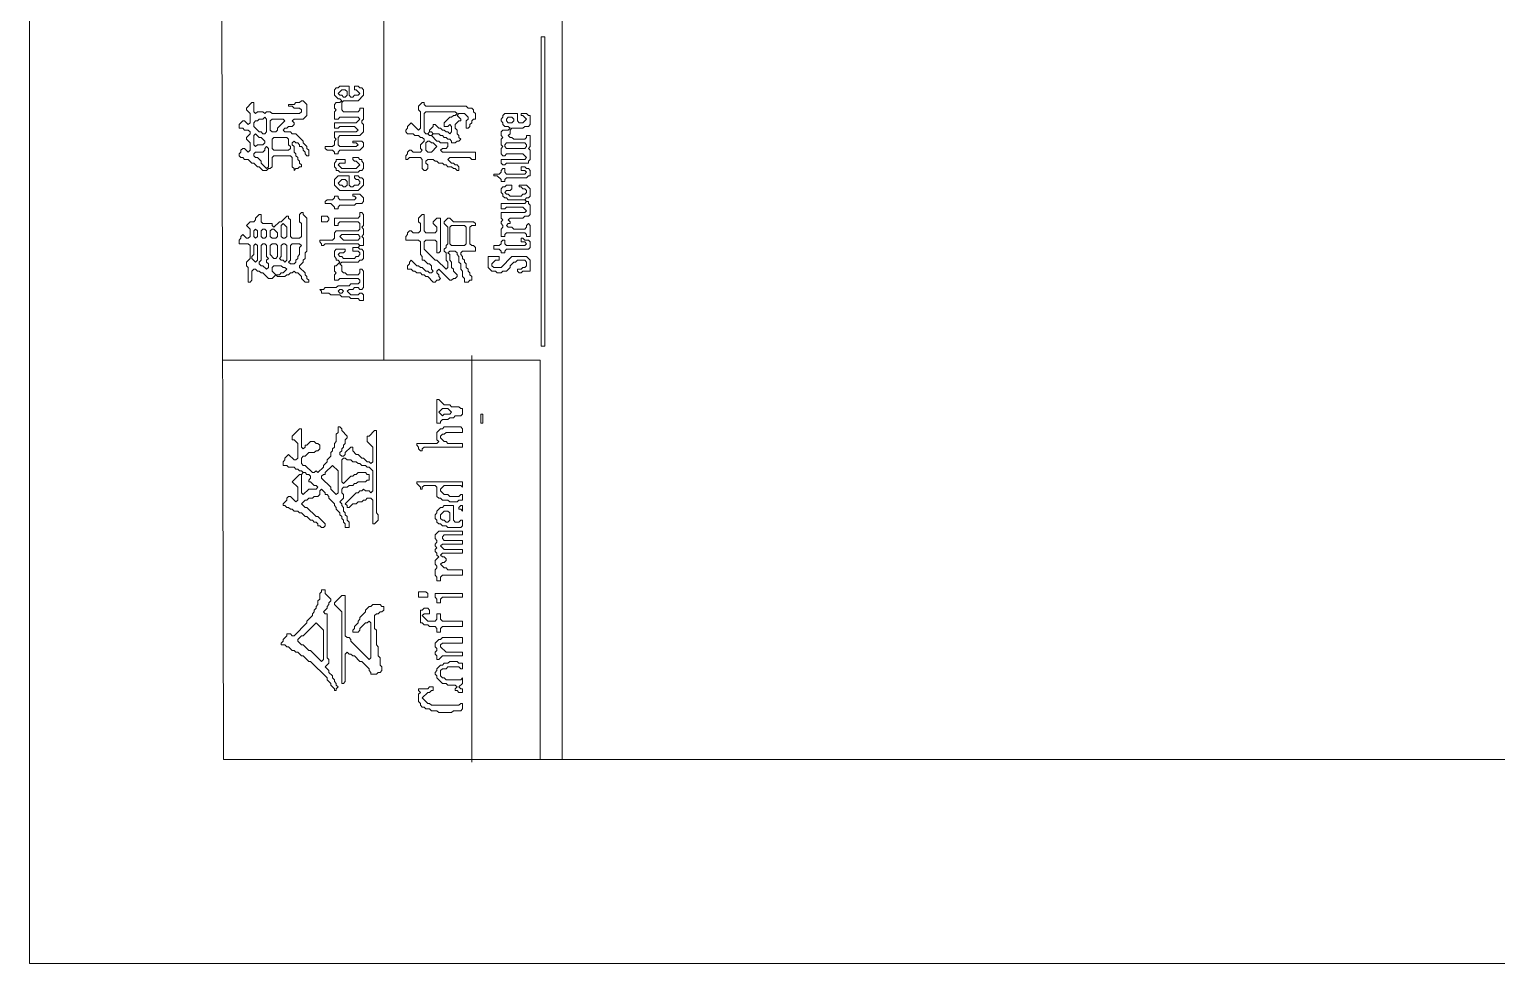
# Model space of a CAD drawing. Header units: millimetres. Extents: x 24 to 865, y 18 to 612.
# Drawn here: x 24.5 to 94.6, y 18.1 to 62.8 of the extents above; entities that cross this region are included whole.
import ezdxf

# ---------------------------------------------------------------- set-up
doc = ezdxf.new("R2010")
doc.units = ezdxf.units.MM
doc.layers.add('TRACE_STRAIGHT', color=5, linetype='CONTINUOUS', lineweight=0)
doc.layers.add('TRACE_TEXT_SYMBOL', color=6, linetype='CONTINUOUS', lineweight=0)

msp = doc.modelspace()

# ---------------------------------------------------------------- linework, layer by layer
at = {"layer": 'TRACE_STRAIGHT', "color": 5}
for p, q in [((24.473, 611.852), (24.473, 18.127)), ((49.958, 601.456), (49.958, 27.883)), ((33.132, 335.298), (33.756, 27.883)), ((41.43, 335.298), (41.43, 46.972)), ((45.628, 47.205), (45.628, 27.762)), ((33.717, 46.972), (48.896, 46.972)), ((48.896, 46.972), (48.896, 27.883)), ((33.756, 27.883), (855.903, 27.883)), ((24.473, 18.127), (865.28, 18.127))]:
    msp.add_line(p, q, dxfattribs=at)
at = {"layer": 'TRACE_TEXT_SYMBOL', "color": 6}
for points in [[(48.956, 62.443), (48.956, 47.643), (49.131, 47.643), (49.131, 62.443)], [(39.41, 59.904), (39.585, 59.904), (39.673, 59.816), (39.673, 59.641), (39.585, 59.553), (39.498, 59.553), (39.41, 59.641), (39.323, 59.641), (39.235, 59.728)], [(35.644, 58.502), (35.732, 58.59), (35.82, 58.502), (35.82, 57.889), (35.732, 57.802), (35.644, 57.802), (35.557, 57.889), (35.469, 57.889), (35.206, 58.152), (35.206, 58.327), (35.294, 58.415), (35.382, 58.415), (35.469, 58.502)], [(35.995, 58.415), (36.082, 58.502), (36.608, 58.502), (36.695, 58.415), (36.345, 58.064), (36.345, 57.977), (36.257, 57.889), (36.082, 57.889), (35.995, 57.977)], [(43.351, 58.765), (43.439, 58.853), (44.84, 58.853), (44.928, 58.765), (44.84, 58.677), (44.753, 58.677), (44.665, 58.59), (44.577, 58.59), (44.315, 58.327), (44.315, 58.152), (44.49, 58.152), (44.577, 58.24), (44.665, 58.152), (44.665, 57.889), (44.577, 57.802), (44.49, 57.889), (44.402, 57.889), (44.315, 57.977), (44.227, 57.977), (44.139, 58.064), (44.052, 58.064), (43.877, 58.24), (43.789, 58.24), (43.789, 58.152), (43.614, 57.977), (43.614, 57.889), (43.526, 57.802), (43.439, 57.802), (43.351, 57.889)], [(47.205, 58.765), (47.117, 58.677), (47.117, 58.59), (47.03, 58.502), (47.03, 58.415), (47.117, 58.327), (47.117, 58.24), (47.205, 58.152), (47.38, 58.152), (47.467, 58.064), (47.38, 57.977), (47.117, 57.977), (47.03, 57.889), (47.03, 57.714), (47.117, 57.627), (47.03, 57.539), (47.03, 57.276), (47.117, 57.189), (47.03, 57.101), (47.03, 56.838), (47.117, 56.751), (47.205, 56.751), (47.292, 56.838), (48.08, 56.838), (48.256, 56.663), (48.168, 56.576), (47.03, 56.576), (47.03, 56.4), (47.117, 56.313), (47.205, 56.313), (47.292, 56.4), (48.343, 56.4), (48.343, 56.488), (48.431, 56.576), (48.431, 57.013), (48.343, 57.101), (48.431, 57.189), (48.431, 57.714), (48.256, 57.714), (48.256, 57.627), (48.168, 57.539), (47.643, 57.539), (47.555, 57.627), (47.467, 57.627), (47.38, 57.714), (47.467, 57.802), (47.467, 57.977), (47.555, 58.064), (48.08, 58.064), (48.168, 58.152), (48.343, 58.152), (48.431, 58.24), (48.431, 58.677), (48.343, 58.677), (48.256, 58.765), (47.993, 58.765), (47.993, 58.677), (48.08, 58.677), (48.256, 58.502), (48.08, 58.327), (47.905, 58.327), (47.818, 58.415), (47.818, 58.765)], [(47.292, 58.502), (47.38, 58.59), (47.555, 58.59), (47.643, 58.502), (47.643, 58.415), (47.555, 58.327), (47.38, 58.327), (47.292, 58.415)], [(35.206, 57.714), (35.294, 57.802), (35.469, 57.627), (35.557, 57.627), (35.732, 57.451), (35.732, 57.364), (35.644, 57.276), (35.382, 57.276), (35.294, 57.189), (35.206, 57.276)], [(36.082, 57.539), (36.17, 57.627), (36.783, 57.627), (36.87, 57.539), (36.87, 57.276), (36.958, 57.189), (36.958, 57.101), (36.87, 57.013), (36.17, 57.013), (36.082, 57.101)], [(43.526, 57.802), (43.614, 57.889), (43.702, 57.889), (43.789, 57.802), (43.702, 57.714), (43.614, 57.714)], [(35.732, 57.101), (35.82, 57.189), (35.907, 57.101), (35.907, 56.225), (35.82, 56.138), (35.557, 56.4), (35.557, 56.488), (35.382, 56.663), (35.294, 56.663), (35.206, 56.751), (35.206, 56.838), (35.294, 56.926), (35.644, 56.926), (35.732, 57.013)], [(43.439, 57.364), (43.526, 57.451), (43.614, 57.451), (43.702, 57.364), (43.789, 57.364), (43.964, 57.189), (43.702, 56.926), (43.526, 56.926), (43.439, 57.013)], [(47.205, 57.276), (47.292, 57.364), (48.168, 57.364), (48.256, 57.276), (48.256, 57.189), (48.168, 57.101), (47.292, 57.101), (47.205, 57.189)], [(39.936, 56.663), (39.936, 56.576), (40.023, 56.488), (40.111, 56.488), (40.286, 56.313), (40.111, 56.138), (39.41, 56.138), (39.235, 56.313), (39.323, 56.4), (39.585, 56.4), (39.585, 56.576), (39.148, 56.576), (39.148, 56.488), (39.06, 56.4), (39.06, 56.225), (39.148, 56.138), (39.148, 56.05), (39.235, 56.05), (39.323, 55.963), (40.198, 55.963), (40.286, 56.05), (40.374, 56.05), (40.461, 56.138), (40.461, 56.4), (40.374, 56.488), (40.374, 56.576), (40.286, 56.576), (40.198, 56.663)], [(47.993, 56.225), (47.993, 56.05), (48.168, 56.05), (48.256, 55.963), (48.168, 55.875), (47.292, 55.875), (47.205, 55.963), (47.205, 56.138), (47.117, 56.138), (47.03, 56.05), (47.03, 55.963), (46.942, 55.875), (46.679, 55.875), (46.679, 55.787), (46.854, 55.787), (47.03, 55.612), (47.03, 55.525), (47.205, 55.525), (47.205, 55.612), (47.292, 55.7), (48.256, 55.7), (48.343, 55.787), (48.431, 55.787), (48.431, 56.05), (48.343, 56.138), (48.256, 56.138), (48.168, 56.225)], [(39.235, 55.787), (39.06, 55.612), (39.06, 55.349), (39.323, 55.087), (40.198, 55.087), (40.461, 55.349), (40.461, 55.612), (40.374, 55.7), (40.286, 55.7), (40.198, 55.787), (40.023, 55.787), (40.023, 55.7), (40.111, 55.612), (40.198, 55.612), (40.286, 55.525), (40.286, 55.437), (40.198, 55.349), (40.023, 55.349), (39.936, 55.262), (39.848, 55.262), (39.761, 55.349), (39.761, 55.787)], [(39.41, 55.612), (39.585, 55.612), (39.673, 55.525), (39.673, 55.349), (39.585, 55.262), (39.498, 55.262), (39.41, 55.349), (39.323, 55.349), (39.235, 55.437)], [(39.936, 54.912), (39.936, 54.824), (40.023, 54.824), (40.111, 54.736), (40.023, 54.649), (39.323, 54.649), (39.235, 54.736), (39.235, 54.824), (39.06, 54.824), (39.06, 54.736), (38.972, 54.649), (38.71, 54.649), (38.622, 54.561), (38.622, 54.474), (38.885, 54.474), (39.06, 54.299), (39.06, 54.211), (39.235, 54.211), (39.235, 54.299), (39.323, 54.386), (40.023, 54.386), (40.111, 54.474), (40.374, 54.474), (40.461, 54.561), (40.461, 54.736), (40.286, 54.912)], [(36.52, 53.423), (36.608, 53.51), (36.783, 53.335), (36.783, 52.897), (36.695, 52.81), (36.608, 52.81), (36.52, 52.897)], [(38.447, 53.861), (38.447, 53.598), (38.71, 53.598), (38.797, 53.686), (38.797, 53.773), (38.71, 53.861)], [(44.577, 53.335), (44.665, 53.423), (45.278, 53.423), (45.366, 53.335), (45.366, 52.547), (45.278, 52.459), (44.665, 52.459), (44.577, 52.547)], [(35.206, 53.16), (35.294, 53.248), (35.382, 53.16), (35.382, 52.897), (35.294, 52.81), (35.206, 52.897)], [(35.557, 53.16), (35.644, 53.248), (35.732, 53.248), (35.82, 53.16), (35.82, 52.897), (35.732, 52.81), (35.644, 52.81), (35.557, 52.897)], [(35.995, 53.16), (36.082, 53.248), (36.17, 53.248), (36.345, 53.072), (36.345, 52.897), (36.257, 52.81), (36.082, 52.81), (35.995, 52.897)], [(39.323, 52.897), (39.41, 52.985), (40.198, 52.985), (40.286, 52.897), (40.286, 52.81), (40.198, 52.722), (39.498, 52.722)], [(47.993, 52.81), (47.993, 52.635), (48.168, 52.635), (48.256, 52.547), (48.168, 52.459), (47.292, 52.459), (47.205, 52.547), (47.205, 52.722), (47.117, 52.722), (47.03, 52.635), (47.03, 52.547), (46.942, 52.459), (46.679, 52.459), (46.679, 52.284), (46.942, 52.284), (47.03, 52.197), (47.03, 52.109), (47.205, 52.109), (47.205, 52.197), (47.292, 52.284), (48.343, 52.284), (48.431, 52.372), (48.431, 52.635), (48.343, 52.722), (48.168, 52.722), (48.08, 52.81)], [(35.206, 52.459), (35.294, 52.547), (35.382, 52.459), (35.382, 51.759), (35.294, 51.671), (35.119, 51.846), (35.119, 51.934), (35.206, 52.022)], [(35.557, 52.459), (35.644, 52.547), (35.732, 52.547), (35.82, 52.459), (35.82, 51.934), (35.907, 51.846), (35.82, 51.759), (35.82, 51.671), (35.907, 51.584), (35.907, 51.408), (35.82, 51.321), (35.644, 51.496), (35.557, 51.496), (35.469, 51.584), (35.469, 51.671), (35.557, 51.759)], [(35.995, 52.459), (36.082, 52.547), (36.257, 52.547), (36.345, 52.459), (36.345, 51.934), (36.257, 51.846), (36.17, 51.846), (35.995, 52.022)], [(36.52, 52.459), (36.608, 52.547), (36.695, 52.547), (36.783, 52.459), (36.783, 51.759), (36.695, 51.671), (36.608, 51.759), (36.52, 51.759), (36.433, 51.846), (36.52, 51.934)], [(36.958, 52.459), (37.046, 52.547), (37.396, 52.547), (37.484, 52.459), (37.396, 52.372), (37.396, 52.022), (37.308, 51.934), (37.308, 51.846), (37.221, 51.759), (37.221, 51.671), (37.133, 51.584), (36.958, 51.584), (36.87, 51.671), (36.958, 51.759)], [(46.417, 51.934), (46.417, 51.408), (46.592, 51.233), (46.767, 51.233), (46.854, 51.146), (47.03, 51.146), (47.117, 51.233), (47.292, 51.233), (47.467, 51.408), (47.467, 51.496), (47.643, 51.671), (47.73, 51.671), (47.818, 51.759), (48.168, 51.759), (48.256, 51.671), (48.256, 51.496), (48.168, 51.408), (48.08, 51.408), (47.993, 51.321), (47.818, 51.321), (47.818, 51.233), (47.905, 51.146), (47.993, 51.146), (48.08, 51.233), (48.431, 51.233), (48.431, 51.759), (48.256, 51.934), (47.555, 51.934), (47.03, 51.408), (46.679, 51.408), (46.592, 51.496), (46.592, 51.584), (46.767, 51.759), (46.942, 51.759), (46.942, 51.934)], [(36.082, 51.408), (36.17, 51.496), (36.52, 51.496), (36.608, 51.408), (36.695, 51.408), (36.783, 51.321), (36.608, 51.146), (36.52, 51.146), (36.433, 51.058), (36.257, 51.058), (36.082, 51.233)], [(39.235, 50.27), (39.323, 50.358), (39.41, 50.358), (39.498, 50.27), (39.41, 50.182), (39.323, 50.182)], [(43.964, 45.103), (43.964, 43.964), (44.139, 43.964), (44.139, 44.052), (44.227, 44.139), (44.49, 44.139), (44.577, 44.227), (44.753, 44.227), (44.84, 44.315), (45.103, 44.315), (45.19, 44.402), (45.19, 44.665), (45.103, 44.665), (45.015, 44.753), (44.665, 44.753), (44.577, 44.84), (44.315, 44.84), (44.052, 45.103)], [(44.227, 44.665), (44.49, 44.665), (44.665, 44.49), (44.577, 44.402), (44.315, 44.402), (44.227, 44.315), (44.052, 44.49)], [(46.066, 44.402), (46.154, 44.402), (46.154, 43.964), (46.066, 43.964)], [(44.315, 43.789), (44.227, 43.702), (44.139, 43.702), (43.964, 43.526), (43.964, 43.176), (44.052, 43.089), (43.964, 43.001), (43.001, 43.001), (43.001, 42.913), (43.089, 42.826), (43.089, 42.738), (43.176, 42.651), (43.264, 42.651), (43.264, 42.738), (43.351, 42.826), (45.19, 42.826), (45.19, 43.001), (44.49, 43.001), (44.402, 43.089), (44.315, 43.089), (44.139, 43.264), (44.139, 43.351), (44.227, 43.439), (44.315, 43.439), (44.402, 43.526), (45.19, 43.526), (45.19, 43.702), (45.103, 43.789)], [(37.484, 41.512), (37.571, 41.6), (37.659, 41.6), (37.746, 41.512), (37.834, 41.512), (37.921, 41.425), (37.921, 41.337), (37.834, 41.249), (37.834, 41.162), (37.921, 41.162), (38.097, 40.987), (38.184, 40.987), (38.272, 40.899), (38.184, 40.811), (37.834, 40.811), (37.571, 40.549), (37.484, 40.636)], [(38.972, 41.95), (39.235, 41.687), (39.235, 40.636), (39.148, 40.549), (38.885, 40.811), (38.885, 40.899), (38.447, 41.337), (38.447, 41.425), (38.534, 41.512), (38.622, 41.512), (38.622, 41.6)], [(43.001, 41.162), (43.001, 41.074), (43.176, 40.899), (43.176, 40.811), (43.264, 40.811), (43.264, 40.899), (43.351, 40.987), (43.877, 40.987), (43.964, 40.899), (43.964, 40.461), (44.052, 40.374), (44.139, 40.374), (44.227, 40.286), (44.49, 40.286), (44.577, 40.198), (44.928, 40.198), (45.015, 40.286), (45.19, 40.286), (45.19, 40.549), (45.103, 40.549), (45.015, 40.461), (44.577, 40.461), (44.49, 40.549), (44.315, 40.549), (44.139, 40.724), (44.139, 40.811), (44.315, 40.987), (45.103, 40.987), (45.19, 40.899), (45.19, 41.162)], [(44.315, 40.023), (44.227, 39.936), (44.139, 39.936), (43.964, 39.761), (43.964, 39.673), (43.877, 39.585), (43.877, 39.41), (43.964, 39.323), (43.964, 39.235), (44.052, 39.148), (44.139, 39.148), (44.227, 39.06), (44.402, 39.06), (44.49, 38.972), (45.103, 38.972), (45.19, 39.06), (45.19, 39.323), (45.103, 39.323), (45.015, 39.235), (44.84, 39.235), (44.753, 39.323), (44.753, 40.023)], [(45.103, 40.023), (45.015, 39.936), (45.015, 39.848), (45.103, 39.848), (45.19, 39.761), (45.19, 40.023)], [(44.315, 39.761), (44.49, 39.761), (44.577, 39.673), (44.577, 39.323), (44.49, 39.235), (44.402, 39.235), (44.315, 39.323), (44.227, 39.323), (44.139, 39.41), (44.139, 39.585)], [(44.052, 38.797), (43.877, 38.622), (43.877, 38.447), (43.964, 38.359), (43.964, 38.272), (43.877, 38.184), (43.877, 38.097), (43.964, 38.009), (43.877, 37.921), (43.877, 37.834), (43.964, 37.746), (43.964, 37.659), (44.052, 37.571), (43.877, 37.396), (43.877, 37.221), (43.964, 37.133), (43.964, 37.046), (43.877, 36.958), (43.877, 36.695), (43.964, 36.608), (43.964, 36.433), (44.139, 36.433), (44.139, 36.608), (44.227, 36.695), (45.19, 36.695), (45.19, 36.958), (44.49, 36.958), (44.402, 37.046), (44.315, 37.046), (44.139, 37.221), (44.227, 37.308), (44.315, 37.308), (44.402, 37.396), (44.402, 37.484), (44.315, 37.571), (44.227, 37.571), (44.139, 37.659), (44.227, 37.746), (45.19, 37.746), (45.19, 37.921), (44.315, 37.921), (44.139, 38.097), (44.227, 38.184), (45.19, 38.184), (45.19, 38.359), (44.315, 38.359), (44.227, 38.447), (44.227, 38.534), (44.315, 38.622), (45.19, 38.622), (45.19, 38.797)], [(43.089, 35.907), (43.089, 35.644), (43.526, 35.644), (43.526, 35.82), (43.439, 35.907)], [(43.877, 35.82), (43.877, 35.644), (43.964, 35.557), (43.964, 35.382), (44.139, 35.382), (44.139, 35.557), (44.227, 35.644), (45.19, 35.644), (45.19, 35.82)], [(43.351, 35.119), (43.264, 35.031), (43.176, 35.031), (43.176, 34.418), (43.264, 34.418), (43.351, 34.331), (43.526, 34.331), (43.614, 34.243), (43.877, 34.243), (43.964, 34.156), (43.964, 33.98), (44.139, 33.98), (44.139, 34.156), (44.227, 34.243), (45.19, 34.243), (45.19, 34.506), (44.227, 34.506), (44.139, 34.593), (44.139, 34.856), (43.964, 34.856), (43.964, 34.593), (43.877, 34.506), (43.526, 34.506), (43.264, 34.769), (43.351, 34.856), (43.614, 34.856), (43.614, 35.031), (43.526, 35.119)], [(38.184, 34.418), (38.534, 34.068), (38.534, 32.667), (38.447, 32.579), (37.921, 33.105), (37.834, 33.105), (37.571, 33.367), (37.484, 33.367), (37.308, 33.542), (37.308, 33.63), (37.484, 33.805), (37.571, 33.805)], [(44.227, 33.718), (44.139, 33.63), (44.052, 33.63), (43.877, 33.455), (43.877, 33.28), (43.964, 33.192), (43.964, 33.105), (43.877, 33.017), (43.877, 32.929), (43.964, 32.842), (43.964, 32.667), (44.052, 32.667), (44.227, 32.842), (45.19, 32.842), (45.19, 33.017), (44.402, 33.017), (44.139, 33.28), (44.139, 33.367), (44.227, 33.455), (45.19, 33.455), (45.19, 33.718)], [(44.577, 32.579), (44.49, 32.492), (44.315, 32.492), (44.227, 32.404), (44.139, 32.404), (43.964, 32.229), (43.964, 32.141), (43.877, 32.054), (43.877, 31.966), (43.964, 31.879), (43.964, 31.791), (44.227, 31.528), (44.402, 31.528), (44.49, 31.441), (44.84, 31.441), (44.928, 31.353), (44.84, 31.265), (44.84, 31.178), (44.928, 31.178), (45.015, 31.09), (45.19, 31.09), (45.19, 31.265), (45.103, 31.265), (45.015, 31.353), (45.19, 31.528), (45.19, 31.791), (45.103, 31.703), (44.402, 31.703), (44.315, 31.791), (44.227, 31.791), (44.139, 31.879), (44.139, 32.141), (44.227, 32.229), (44.402, 32.229), (44.49, 32.316), (45.015, 32.316), (45.103, 32.229), (45.19, 32.229), (45.19, 32.492), (45.015, 32.492), (44.928, 32.579)], [(43.614, 31.353), (43.526, 31.265), (43.089, 31.265), (43.089, 31.178), (43.176, 31.09), (43.089, 31.003), (43.089, 30.652), (43.176, 30.565), (43.176, 30.477), (43.264, 30.39), (43.351, 30.39), (43.439, 30.302), (43.614, 30.302), (43.702, 30.215), (43.964, 30.215), (44.052, 30.127), (44.665, 30.127), (44.753, 30.215), (45.103, 30.215), (45.19, 30.302), (45.19, 30.565), (45.103, 30.565), (45.015, 30.477), (43.702, 30.477), (43.614, 30.565), (43.526, 30.565), (43.264, 30.828), (43.526, 31.09), (43.614, 31.09), (43.702, 31.178), (43.789, 31.178), (43.789, 31.353)]]:
    msp.add_lwpolyline(points, close=True, dxfattribs=at)
for points in [[(39.323, 60.079), (39.235, 59.991), (39.148, 59.991), (39.06, 59.904), (39.06, 59.641), (39.235, 59.466), (39.323, 59.466), (39.41, 59.378), (39.323, 59.291), (39.148, 59.291), (39.06, 59.203), (39.06, 59.028), (39.148, 58.94), (39.06, 58.853), (39.06, 58.502), (39.235, 58.502), (39.323, 58.59), (40.198, 58.59), (40.286, 58.502), (40.111, 58.327), (39.06, 58.327), (39.06, 58.064), (39.235, 58.064), (39.323, 58.152), (40.023, 58.152), (40.198, 57.977), (40.111, 57.889), (39.06, 57.889), (39.06, 57.627), (39.148, 57.539), (39.06, 57.451), (39.06, 57.276), (38.972, 57.189), (38.622, 57.189), (38.622, 57.101), (38.71, 57.013), (38.972, 57.013), (39.06, 56.926), (39.06, 56.838), (39.235, 56.838), (39.235, 56.926), (39.323, 57.013), (40.286, 57.013), (40.461, 57.189), (40.461, 57.364), (40.374, 57.451), (39.936, 57.451), (39.936, 57.364), (40.111, 57.364), (40.198, 57.276), (40.111, 57.189), (39.323, 57.189), (39.235, 57.276), (39.235, 57.627), (39.323, 57.714), (40.286, 57.714), (40.461, 57.889), (40.461, 58.24), (40.374, 58.327), (40.374, 58.415), (40.461, 58.502), (40.461, 59.028), (40.286, 59.028), (40.286, 58.94)], [(40.286, 58.94), (40.198, 58.853), (39.498, 58.853), (39.41, 58.94), (39.41, 59.291), (39.498, 59.378), (40.198, 59.378), (40.461, 59.641), (40.461, 59.904), (40.374, 59.991), (40.286, 59.991), (40.198, 60.079), (40.023, 60.079), (40.023, 59.904), (40.111, 59.904), (40.286, 59.728), (40.198, 59.641), (40.023, 59.641), (39.936, 59.553), (39.848, 59.553), (39.761, 59.641), (39.761, 60.079), (39.323, 60.079)], [(37.484, 59.378), (37.396, 59.291), (37.221, 59.291), (37.133, 59.203), (36.87, 59.203), (36.87, 59.115), (37.046, 59.115), (37.133, 59.028), (37.396, 59.028), (37.484, 58.94), (37.484, 58.853), (37.396, 58.765), (36.082, 58.765), (35.995, 58.853), (35.82, 58.853), (35.732, 58.765), (35.644, 58.853), (35.382, 58.853), (35.294, 58.765), (35.206, 58.853), (35.206, 59.291), (35.119, 59.291), (34.856, 59.028), (34.856, 58.94), (35.031, 58.765), (35.031, 58.327), (34.944, 58.24), (34.769, 58.415), (34.681, 58.415), (34.506, 58.24), (34.506, 58.064), (34.681, 58.064), (34.769, 57.977), (34.944, 57.977), (35.031, 57.889), (35.031, 57.802), (34.856, 57.627), (34.856, 57.539), (35.031, 57.364), (35.031, 57.013), (34.944, 56.926), (34.769, 57.101), (34.681, 57.101), (34.593, 57.013), (34.593, 56.926), (34.506, 56.838), (34.506, 56.751), (34.593, 56.663), (34.681, 56.663), (34.769, 56.576), (34.944, 56.576), (35.119, 56.4), (35.206, 56.4), (35.382, 56.225), (35.469, 56.225), (35.644, 56.05), (35.82, 56.05), (35.907, 56.138), (35.995, 56.138), (36.082, 56.225), (36.082, 56.663), (36.17, 56.751), (36.958, 56.751), (37.046, 56.663)], [(37.046, 56.663), (37.046, 56.225), (37.133, 56.138), (37.133, 56.05), (37.221, 56.138), (37.308, 56.138), (37.396, 56.225), (37.484, 56.225), (37.484, 56.313), (37.396, 56.4), (37.396, 56.488), (37.308, 56.576), (37.308, 56.663), (37.221, 56.751), (37.221, 56.838), (37.133, 56.926), (37.133, 57.189), (37.046, 57.276), (37.046, 57.364), (37.133, 57.451), (37.221, 57.364), (37.308, 57.364), (37.396, 57.276), (37.396, 57.189), (37.484, 57.189), (37.571, 57.101), (37.571, 57.013), (37.659, 56.926), (37.659, 56.838), (37.746, 56.751), (37.834, 56.751), (37.834, 57.013), (37.746, 57.101), (37.746, 57.189), (37.571, 57.364), (37.571, 57.451), (37.221, 57.802), (37.046, 57.802), (36.958, 57.889), (36.695, 57.889), (36.608, 57.977), (36.695, 58.064), (36.783, 58.064), (36.87, 58.152), (37.046, 58.152), (37.133, 58.24), (37.133, 58.327), (37.046, 58.415), (37.133, 58.502), (37.571, 58.502), (37.746, 58.677), (37.746, 59.203), (37.571, 59.378), (37.484, 59.378)], [(43.264, 59.291), (43.089, 59.115), (43.089, 58.94), (43.176, 58.853), (43.176, 58.064), (43.089, 57.977), (42.738, 58.327), (42.563, 58.152), (42.563, 58.064), (42.475, 57.977), (42.475, 57.889), (42.563, 57.802), (42.826, 57.802), (42.913, 57.714), (43.089, 57.714), (43.176, 57.627), (43.264, 57.627), (43.351, 57.539), (43.351, 57.451), (43.176, 57.276), (43.176, 57.101), (43.264, 57.013), (43.176, 56.926), (42.826, 56.926), (42.738, 57.013), (42.651, 57.013), (42.563, 56.926), (42.563, 56.838), (42.475, 56.751), (42.475, 56.576), (42.563, 56.576), (42.651, 56.663), (43.176, 56.663), (43.264, 56.576), (43.264, 56.138), (43.351, 56.05), (43.439, 56.05), (43.526, 56.138), (43.526, 56.313), (43.439, 56.4), (43.439, 56.488), (43.526, 56.576), (43.789, 56.576), (43.877, 56.488), (43.964, 56.488), (44.052, 56.4), (44.227, 56.4), (44.315, 56.313), (44.402, 56.313), (44.49, 56.225), (44.665, 56.225), (44.753, 56.138), (44.84, 56.138), (44.928, 56.05), (45.015, 56.05), (45.015, 56.225), (44.928, 56.313), (44.84, 56.313), (44.753, 56.4), (44.665, 56.4), (44.49, 56.576), (44.577, 56.663), (45.541, 56.663), (45.628, 56.576)], [(45.628, 56.576), (45.803, 56.576), (45.803, 56.926), (44.227, 56.926), (44.139, 57.013), (44.227, 57.101), (44.402, 57.101), (44.49, 57.189), (44.49, 57.364), (44.139, 57.364), (44.052, 57.451), (43.964, 57.451), (43.702, 57.714), (43.789, 57.802), (44.052, 57.802), (44.139, 57.714), (44.227, 57.714), (44.315, 57.627), (44.402, 57.627), (44.49, 57.539), (44.577, 57.539), (44.665, 57.451), (44.665, 57.364), (44.84, 57.364), (44.928, 57.451), (45.015, 57.451), (45.103, 57.539), (45.015, 57.627), (45.015, 57.714), (44.928, 57.802), (44.928, 57.977), (44.84, 58.064), (44.84, 58.24), (45.015, 58.415), (45.103, 58.415), (45.103, 58.502), (44.928, 58.677), (45.015, 58.765), (45.278, 58.765), (45.453, 58.59), (45.453, 58.502), (45.366, 58.415), (45.366, 58.064), (45.453, 58.064), (45.541, 58.152), (45.541, 58.24), (45.628, 58.327), (45.628, 58.415), (45.716, 58.502), (45.803, 58.502), (45.803, 58.765), (45.716, 58.853), (45.716, 58.94), (45.628, 59.028), (45.453, 59.028), (45.366, 59.115), (43.439, 59.115), (43.351, 59.203), (43.351, 59.291), (43.264, 59.291)], [(47.292, 55.349), (47.205, 55.262), (47.117, 55.262), (47.03, 55.174), (47.03, 54.999), (47.117, 54.912), (47.117, 54.824), (47.205, 54.736), (47.292, 54.736), (47.38, 54.649), (48.168, 54.649), (48.256, 54.561), (48.168, 54.474), (47.03, 54.474), (47.03, 54.211), (47.205, 54.211), (47.292, 54.299), (48.08, 54.299), (48.256, 54.123), (48.168, 54.036), (47.03, 54.036), (47.03, 53.773), (47.117, 53.686), (47.03, 53.598), (47.03, 53.51), (47.117, 53.423), (47.117, 53.335), (47.03, 53.248), (47.03, 52.897), (47.205, 52.897), (47.205, 52.985), (47.292, 53.072), (48.168, 53.072), (48.256, 52.985), (48.256, 52.897), (48.431, 52.897), (48.431, 53.423), (48.343, 53.51), (48.256, 53.423), (48.256, 53.335), (48.168, 53.248), (47.643, 53.248), (47.555, 53.335), (47.38, 53.335), (47.292, 53.423), (47.38, 53.51), (47.467, 53.51), (47.467, 53.598), (47.38, 53.686), (47.467, 53.773), (48.08, 53.773), (48.168, 53.861), (48.343, 53.861), (48.431, 53.948), (48.431, 54.386), (48.343, 54.474), (48.343, 54.561), (48.256, 54.561), (48.168, 54.649), (48.256, 54.736), (48.343, 54.736), (48.431, 54.824), (48.431, 55.174), (48.256, 55.349)], [(48.256, 55.349), (47.905, 55.349), (47.905, 55.262), (47.993, 55.262), (48.08, 55.174), (48.168, 55.174), (48.256, 55.087), (48.256, 54.999), (48.168, 54.912), (48.08, 54.912), (47.993, 54.824), (47.467, 54.824), (47.38, 54.912), (47.292, 54.912), (47.205, 54.999), (47.292, 55.087), (47.467, 55.087), (47.555, 55.174), (47.555, 55.349), (47.292, 55.349)], [(37.484, 54.036), (37.396, 53.948), (37.396, 53.598), (37.484, 53.51), (37.484, 52.897), (37.396, 52.81), (37.046, 52.81), (36.958, 52.897), (36.958, 53.686), (36.87, 53.773), (36.87, 53.861), (36.783, 53.861), (36.52, 53.598), (36.433, 53.598), (36.17, 53.335), (36.082, 53.423), (36.082, 53.51), (35.644, 53.51), (35.557, 53.598), (35.557, 53.948), (35.469, 53.948), (35.294, 53.773), (35.294, 53.686), (35.206, 53.598), (35.031, 53.598), (34.856, 53.423), (35.031, 53.248), (35.031, 52.897), (34.944, 52.81), (34.856, 52.81), (34.681, 52.985), (34.593, 52.897), (34.593, 52.81), (34.506, 52.722), (34.506, 52.547), (34.944, 52.547), (35.031, 52.459), (35.031, 51.846), (34.856, 51.671), (34.856, 51.496), (34.944, 51.408), (34.944, 50.708), (35.031, 50.708), (35.119, 50.795), (35.119, 51.233), (35.206, 51.321), (35.294, 51.321), (35.382, 51.233), (35.469, 51.233), (35.557, 51.146), (35.644, 51.146), (35.907, 50.883), (36.082, 50.883), (36.257, 51.058), (36.345, 50.971), (36.695, 50.971), (36.783, 51.058), (36.87, 51.058), (36.958, 51.146), (37.046, 51.146), (37.133, 51.233), (37.221, 51.146), (37.308, 51.146), (37.484, 50.971)], [(37.484, 50.971), (37.484, 50.883), (37.659, 50.708), (37.834, 50.708), (37.834, 50.795), (37.746, 50.883), (37.746, 50.971), (37.659, 51.058), (37.659, 51.146), (37.396, 51.408), (37.396, 51.496), (37.571, 51.671), (37.571, 51.759), (37.659, 51.846), (37.659, 52.109), (37.746, 52.197), (37.746, 53.773), (37.571, 53.948), (37.571, 54.036), (37.484, 54.036)], [(40.286, 54.036), (40.286, 53.861), (40.198, 53.773), (39.06, 53.773), (39.06, 53.423), (39.235, 53.423), (39.235, 53.51), (39.323, 53.598), (40.198, 53.598), (40.286, 53.51), (40.286, 53.248), (40.198, 53.16), (39.148, 53.16), (39.06, 53.072), (39.06, 52.81), (38.972, 52.722), (38.359, 52.722), (38.359, 52.635), (38.447, 52.547), (38.447, 52.459), (38.534, 52.459), (38.622, 52.547), (40.198, 52.547), (40.286, 52.459), (40.198, 52.372), (39.936, 52.372), (39.936, 52.197), (40.198, 52.197), (40.286, 52.109), (40.286, 52.022), (40.198, 51.934), (40.111, 51.934), (40.023, 51.846), (39.498, 51.846), (39.41, 51.934), (39.323, 51.934), (39.235, 52.022), (39.323, 52.109), (39.498, 52.109), (39.585, 52.197), (39.585, 52.284), (39.148, 52.284), (39.06, 52.197), (39.06, 51.934), (39.148, 51.846), (39.148, 51.759), (39.235, 51.759), (39.323, 51.671), (39.148, 51.496), (39.06, 51.496), (39.06, 51.233), (39.148, 51.146), (39.06, 51.058), (39.06, 50.795), (39.235, 50.795), (39.323, 50.883), (40.198, 50.883), (40.286, 50.795), (40.286, 50.708), (40.198, 50.62), (39.848, 50.62), (39.761, 50.533), (39.235, 50.533), (39.148, 50.445)], [(39.148, 50.445), (38.622, 50.445), (38.534, 50.358), (38.359, 50.358), (38.447, 50.27), (38.447, 50.182), (38.797, 50.182), (38.885, 50.095), (39.323, 50.095), (39.41, 50.007), (39.761, 50.007), (39.848, 49.92), (40.198, 49.92), (40.286, 49.832), (40.461, 49.832), (40.461, 50.095), (40.374, 50.182), (40.286, 50.182), (40.198, 50.095), (39.848, 50.095), (39.673, 50.27), (39.761, 50.358), (39.936, 50.358), (40.023, 50.445), (40.198, 50.445), (40.286, 50.358), (40.374, 50.358), (40.461, 50.445), (40.461, 51.233), (40.374, 51.321), (40.286, 51.321), (40.286, 51.146), (40.198, 51.058), (39.673, 51.058), (39.585, 51.146), (39.498, 51.146), (39.41, 51.233), (39.41, 51.496), (39.323, 51.584), (39.41, 51.671), (40.198, 51.671), (40.286, 51.759), (40.374, 51.759), (40.461, 51.846), (40.461, 52.197), (40.374, 52.284), (40.286, 52.284), (40.198, 52.372), (40.286, 52.459), (40.461, 52.459), (40.461, 52.81), (40.374, 52.897), (40.461, 52.985), (40.461, 53.248), (40.374, 53.335), (40.461, 53.423), (40.461, 53.948), (40.374, 54.036), (40.286, 54.036)], [(43.264, 53.948), (43.089, 53.773), (43.089, 53.598), (43.176, 53.51), (43.176, 53.16), (43.089, 53.072), (42.826, 53.072), (42.738, 53.16), (42.651, 53.16), (42.563, 53.072), (42.563, 52.985), (42.475, 52.897), (42.475, 52.722), (43.089, 52.722), (43.176, 52.635), (43.176, 52.022), (43.264, 51.934), (43.264, 51.759), (43.351, 51.759), (43.526, 51.584), (43.614, 51.584), (43.702, 51.496), (43.702, 51.321), (43.789, 51.233), (43.702, 51.146), (43.614, 51.146), (43.526, 51.233), (43.439, 51.233), (43.264, 51.408), (43.176, 51.408), (43.089, 51.496), (43.001, 51.496), (42.738, 51.759), (42.651, 51.671), (42.651, 51.584), (42.563, 51.496), (42.563, 51.321), (42.738, 51.321), (42.826, 51.233), (42.913, 51.233), (43.001, 51.146), (43.176, 51.146), (43.264, 51.058), (43.351, 51.058), (43.439, 50.971), (43.526, 50.971), (43.789, 50.708), (43.877, 50.708), (43.964, 50.795), (44.052, 50.795), (44.139, 50.883), (44.052, 50.971), (44.052, 51.058), (43.964, 51.146), (43.964, 51.233), (44.052, 51.321), (44.577, 50.795), (44.665, 50.795), (44.753, 50.883), (44.84, 50.883), (44.928, 50.971), (44.928, 51.058), (44.753, 51.233), (44.753, 51.321)], [(43.351, 52.284), (43.351, 52.635), (43.439, 52.722), (43.877, 52.722), (43.964, 52.635), (43.964, 52.109), (44.052, 52.109), (44.139, 52.197), (44.139, 53.773), (43.964, 53.773), (43.789, 53.598), (43.789, 53.51), (43.964, 53.335), (43.964, 53.16), (43.877, 53.072), (43.439, 53.072), (43.351, 53.16), (43.351, 53.948), (43.264, 53.948)], [(44.753, 51.321), (44.665, 51.408), (44.665, 51.671), (44.577, 51.759), (44.577, 52.022), (44.49, 52.109), (44.577, 52.197), (44.84, 52.197), (44.928, 52.109), (44.928, 52.022), (45.015, 51.934), (45.015, 51.671), (45.103, 51.584), (45.103, 51.321), (45.19, 51.233), (45.19, 50.971), (45.278, 50.883), (45.278, 50.708), (45.453, 50.708), (45.541, 50.795), (45.628, 50.795), (45.628, 50.971), (45.541, 51.058), (45.541, 51.146), (45.453, 51.233), (45.453, 51.321), (45.366, 51.408), (45.366, 51.584), (45.278, 51.671), (45.278, 51.759), (45.19, 51.846), (45.19, 51.934), (45.103, 52.022), (45.103, 52.109), (45.19, 52.197), (45.803, 52.197), (45.803, 52.372), (45.716, 52.459), (45.628, 52.459), (45.541, 52.547), (45.541, 53.335), (45.628, 53.423), (45.803, 53.423), (45.803, 53.51), (45.716, 53.598), (44.753, 53.598), (44.577, 53.773), (44.49, 53.773), (44.315, 53.598), (44.315, 53.51), (44.49, 53.335), (44.49, 52.547), (44.402, 52.459), (44.402, 52.372), (44.315, 52.284), (44.315, 52.197), (44.402, 52.109), (44.402, 51.759), (44.49, 51.671), (44.49, 51.408), (44.402, 51.321), (43.964, 51.759), (43.877, 51.759), (43.351, 52.284)], [(39.235, 43.789), (39.235, 43.526), (39.148, 43.439), (39.148, 43.089), (39.06, 43.001), (39.06, 42.826), (38.972, 42.738), (38.972, 42.651), (38.885, 42.563), (38.885, 42.388), (38.71, 42.213), (38.71, 42.125), (38.534, 41.95), (38.534, 41.862), (38.272, 41.6), (38.184, 41.687), (38.097, 41.6), (38.009, 41.6), (37.659, 41.95), (37.571, 41.95), (37.484, 42.038), (37.484, 42.3), (37.571, 42.388), (37.659, 42.388), (37.834, 42.563), (38.097, 42.563), (38.184, 42.651), (38.272, 42.651), (38.359, 42.738), (38.359, 42.913), (38.272, 43.001), (38.184, 43.001), (38.097, 43.089), (37.921, 43.089), (37.746, 42.913), (37.659, 42.913), (37.659, 42.826), (37.571, 42.738), (37.484, 42.826), (37.484, 43.702), (37.396, 43.702), (37.046, 43.351), (37.046, 43.176), (37.133, 43.176), (37.308, 43.001), (37.308, 42.3), (37.221, 42.213), (37.133, 42.213), (36.87, 42.475), (36.695, 42.3), (36.695, 42.213), (36.608, 42.125), (36.608, 41.95), (36.783, 41.95), (36.87, 41.862), (37.133, 41.862), (37.221, 41.775), (37.308, 41.775), (37.396, 41.687), (37.484, 41.687), (37.571, 41.6), (37.484, 41.512), (37.396, 41.512), (37.046, 41.162)], [(40.111, 40.111), (40.198, 40.198), (40.374, 40.198), (40.461, 40.286), (40.549, 40.286), (40.636, 40.374), (40.811, 40.374), (40.899, 40.286), (40.899, 39.148), (40.987, 39.148), (41.162, 39.323), (41.162, 39.585), (41.074, 39.673), (41.074, 43.614), (40.987, 43.614), (40.724, 43.351), (40.636, 43.351), (40.636, 43.089), (40.899, 42.826), (40.899, 42.125), (40.811, 42.038), (40.724, 42.125), (40.636, 42.125), (40.461, 42.3), (40.374, 42.3), (40.198, 42.475), (40.111, 42.475), (39.936, 42.651), (39.936, 42.826), (39.848, 42.826), (39.585, 42.563), (39.585, 42.475), (39.498, 42.388), (39.41, 42.388), (39.323, 42.475), (39.323, 42.563), (39.41, 42.651), (39.41, 42.738), (39.498, 42.826), (39.498, 42.913), (39.585, 43.001), (39.585, 43.176), (39.673, 43.264), (39.673, 43.351), (39.41, 43.614), (39.41, 43.702), (39.323, 43.789), (39.235, 43.789)], [(39.761, 38.972), (39.761, 39.235), (39.673, 39.323), (39.673, 39.498), (39.585, 39.585), (39.585, 39.673), (39.498, 39.761), (39.498, 39.936), (39.41, 40.023), (39.41, 40.111), (39.323, 40.198), (39.498, 40.374), (39.498, 40.549), (39.41, 40.636), (39.41, 40.811), (39.498, 40.899), (39.673, 40.899), (39.761, 40.987), (39.936, 40.987), (40.023, 41.074), (40.111, 41.074), (40.198, 41.162), (40.549, 41.162), (40.636, 41.249), (40.724, 41.249), (40.724, 41.512), (40.636, 41.512), (40.549, 41.6), (40.198, 41.6), (40.111, 41.512), (40.023, 41.512), (39.936, 41.425), (39.848, 41.425), (39.498, 41.074), (39.41, 41.162), (39.41, 42.213), (39.498, 42.3), (39.585, 42.3), (39.673, 42.213), (39.848, 42.213), (39.936, 42.125), (40.111, 42.125), (40.198, 42.038), (40.286, 42.038), (40.374, 41.95), (40.549, 41.95), (40.636, 41.862), (40.724, 41.862), (40.899, 41.687), (40.899, 40.724), (40.811, 40.636), (40.724, 40.724), (40.549, 40.724), (40.461, 40.811), (40.374, 40.724), (40.286, 40.724), (40.198, 40.636), (40.111, 40.636), (39.585, 40.111), (39.673, 40.023), (39.673, 39.936), (39.761, 39.936), (39.936, 40.111), (40.111, 40.111)], [(37.046, 41.162), (37.308, 40.899), (37.308, 40.286), (37.221, 40.198), (36.958, 40.461), (36.87, 40.461), (36.783, 40.374), (36.783, 40.286), (36.608, 40.111), (36.608, 40.023), (36.695, 40.023), (36.783, 39.936), (36.87, 39.936), (36.958, 39.848), (37.046, 39.848), (37.133, 39.761), (37.308, 39.761), (37.396, 39.673), (37.484, 39.673), (37.659, 39.498), (37.746, 39.498), (37.921, 39.323), (38.009, 39.323), (38.097, 39.235), (38.184, 39.235), (38.272, 39.148), (38.272, 39.06), (38.359, 39.06), (38.447, 38.972), (38.534, 38.972), (38.622, 39.06), (38.622, 39.148), (38.272, 39.498), (38.184, 39.498), (37.746, 39.936), (37.659, 39.936), (37.484, 40.111), (37.659, 40.286), (37.746, 40.286), (37.834, 40.374), (38.009, 40.374), (38.097, 40.461), (38.272, 40.461), (38.359, 40.549), (38.359, 40.724), (38.447, 40.811), (38.622, 40.636), (38.622, 40.549), (38.71, 40.549), (38.797, 40.461), (38.797, 40.374), (39.06, 40.111), (39.06, 40.023), (39.148, 39.936), (39.148, 39.848), (39.323, 39.673), (39.323, 39.585), (39.41, 39.498), (39.41, 39.41), (39.498, 39.323), (39.498, 39.235), (39.585, 39.148), (39.585, 38.972), (39.761, 38.972)], [(38.447, 35.995), (38.447, 35.907), (38.359, 35.82), (38.359, 35.557), (38.272, 35.469), (38.272, 35.294), (38.184, 35.206), (38.184, 35.119), (38.097, 35.031), (38.097, 34.944), (38.009, 34.856), (38.009, 34.769), (37.746, 34.506), (37.746, 34.418), (37.133, 33.805), (37.046, 33.805), (36.958, 33.893), (36.783, 33.893), (36.783, 33.805), (36.608, 33.63), (36.608, 33.542), (36.52, 33.455), (36.52, 33.367), (36.695, 33.367), (36.783, 33.28), (36.87, 33.28), (37.046, 33.105), (37.133, 33.105), (37.221, 33.017), (37.308, 33.017), (37.484, 32.842), (37.571, 32.842), (37.834, 32.579), (37.921, 32.579), (38.71, 31.791), (38.71, 31.703), (38.885, 31.528), (38.885, 31.441), (39.06, 31.265), (39.06, 31.178), (39.148, 31.178), (39.148, 31.265), (39.235, 31.353), (39.148, 31.441), (39.148, 31.528), (39.06, 31.616), (39.06, 31.703), (38.972, 31.791), (38.972, 31.879), (38.797, 32.054), (38.797, 32.141), (38.622, 32.316), (38.797, 32.492), (38.797, 32.667), (38.71, 32.754), (38.71, 34.856), (38.622, 34.856), (38.534, 34.944), (38.71, 35.119), (38.71, 35.206), (38.797, 35.294), (38.797, 35.382), (38.885, 35.469), (38.885, 35.557)], [(38.885, 35.557), (38.622, 35.82), (38.622, 35.995), (38.447, 35.995)], [(39.41, 35.732), (39.06, 35.382), (39.06, 35.294), (39.41, 34.944), (39.41, 31.528), (39.498, 31.528), (39.585, 31.616), (39.585, 32.929), (39.673, 33.017), (39.761, 32.929), (39.848, 32.929), (39.936, 32.842), (40.023, 32.842), (40.286, 32.579), (40.374, 32.579), (40.724, 32.229), (40.724, 32.141), (40.811, 32.054), (40.811, 31.966), (41.074, 31.966), (41.162, 32.054), (41.249, 32.054), (41.337, 32.141), (41.337, 32.316), (41.249, 32.404), (41.249, 32.754), (41.162, 32.842), (41.162, 33.28), (41.074, 33.367), (41.074, 34.068), (40.987, 34.156), (40.987, 34.769), (41.074, 34.856), (41.162, 34.856), (41.249, 34.944), (41.337, 34.944), (41.425, 35.031), (41.425, 35.206), (41.337, 35.206), (41.249, 35.294), (40.899, 35.294), (40.811, 35.206), (40.724, 35.206), (40.549, 35.031), (40.549, 34.944), (40.286, 34.681), (40.286, 34.593), (40.198, 34.506), (40.198, 34.418), (40.023, 34.243), (40.023, 34.156), (39.936, 34.068), (39.936, 33.98), (40.198, 33.98), (40.286, 34.068), (40.286, 34.156), (40.549, 34.418), (40.636, 34.418), (40.724, 34.506), (40.811, 34.418), (40.811, 32.754), (40.724, 32.667), (39.848, 33.542), (39.848, 33.63)], [(39.848, 33.63), (39.761, 33.718), (39.673, 33.718), (39.585, 33.805), (39.585, 35.732), (39.41, 35.732)]]:
    msp.add_lwpolyline(points, dxfattribs=at)

doc.saveas('drawing.dxf')
